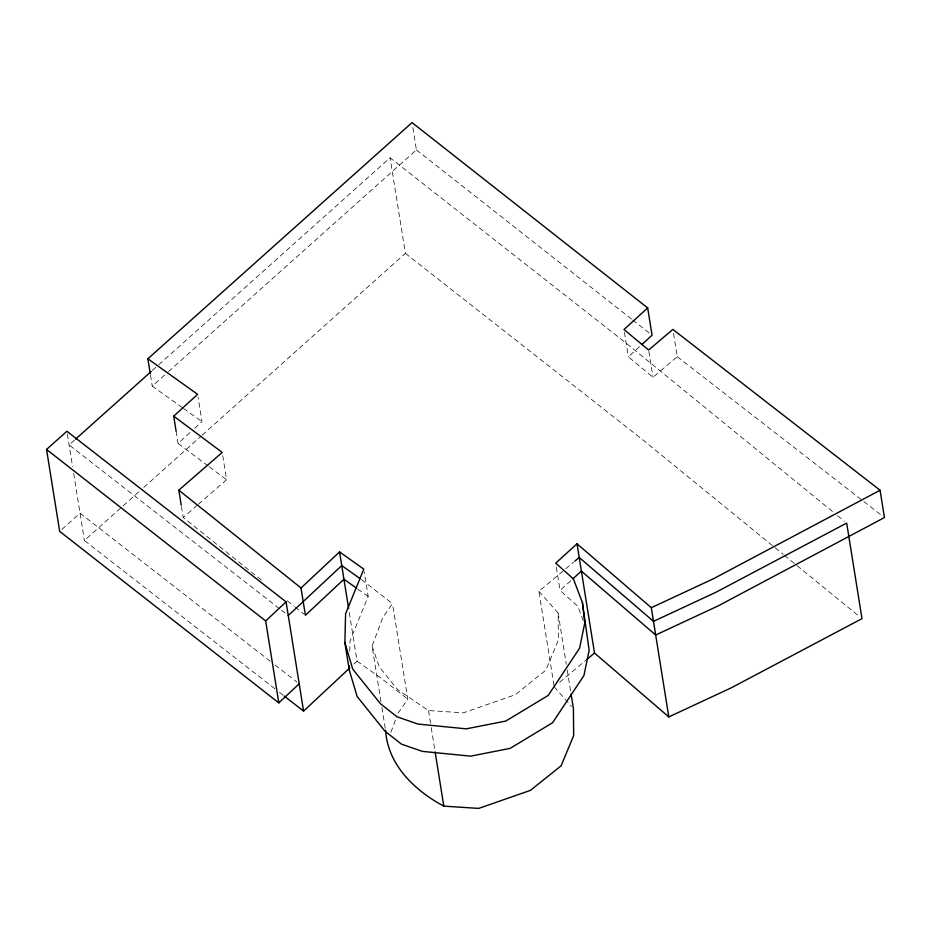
<?xml version="1.0" encoding="UTF-8"?>
<svg xmlns="http://www.w3.org/2000/svg" width="931" height="931" viewBox="0 0 931 931"><rect width="100%" height="100%" fill="white"/><g stroke="black" fill="none" stroke-linecap="round" stroke-linejoin="round"><path stroke-width="0.7" stroke-dasharray="4.66 3.49" d="M349.719 651.188L349.975 641.087L368.164 596.434L364.23 571.867M380.988 701.765L372.086 646.137L382.688 617.66L392.498 603.602L361.356 579.501M390.927 732.22L396.978 715.939M397.991 713.227L407.801 699.181L392.498 603.602M353.908 664.082L357.062 661.15L349.067 611.213M208.113 465.919L178.077 443.459L190.564 432.089M194.719 428.295L202.004 421.662L198.07 397.083M673.52 333.496L677.244 356.713L653.015 377.323L628.355 356.841L640.726 345.576M583.26 620.64L577.755 606.186L560.078 590.429L571.809 579.815M74.503 440.095L69.103 444.937L280.243 609.281M152.323 370.48L157.723 365.65M158.805 364.684L390.077 157.781L626.167 343.178L833.187 512.062M182.336 407.603L152.242 386.097L167.405 372.551M168.488 371.585L416.425 149.914L412.491 125.336M274.889 688.777L84.407 540.504L139.534 491.196M143.851 487.332L201.131 436.092M202.213 435.126L405.392 253.36L390.077 157.781M61.818 529.448L80.043 513.202L270.514 661.476M261.262 579.966L183.186 517.461L197.291 505.207M198.384 504.265L226.605 479.744L222.66 455.166M553.98 685.437L538.898 591.29L573.764 562.033M559.659 682.295L585.797 660.358M372.086 646.137L379.324 666.852L397.467 689.51L428.504 710.562L463.429 712.82L515.087 694.817L545.752 670.262L558.367 640.051L558.1 612.982L538.898 591.29M357.783 589.055L368.164 596.434M357.062 661.15L381.279 678.362L407.801 699.181M183.488 408.43L202.004 421.662M209.266 466.792L226.605 479.744M677.244 356.713L862.7 500.669M863.84 501.553L882.157 515.774M281.383 610.177L288.273 615.531M275.111 665.048L296.908 682.016M279.486 692.35L282.919 695.038M416.425 149.914L631.567 319.124M632.708 320.02L649.78 333.449M405.392 253.36L641.471 438.757L783.239 554.41M287.295 600.798L294.091 606.232M295.22 607.14L304.274 614.379M837.691 515.739L844.44 521.244M784.368 555.318L859.744 616.822M554.201 686.857L571.494 706.385M648.86 351.383L653.015 377.323M624.422 332.262L628.355 356.841M556.366 567.223L560.078 590.429M558.1 612.982L566.327 664.338M567.235 670.041L570.668 691.442M428.504 710.562L431.018 726.25M431.239 727.681L434.893 750.502M381.908 707.467L385.341 728.868M176.099 431.169L178.077 443.459M181.429 506.545L183.186 517.461M150.496 375.181L152.242 386.097M67.369 434.102L72.571 466.594M73.677 473.46L84.407 540.504"/><path stroke-width="1.4" d="M574.846 561.125L579.21 557.46L653.492 621.349L715.962 592.256L846.686 523.082L861.99 618.65L731.266 687.823L668.795 716.928L651.304 607.699L577.022 543.809L555.714 563.127L573.38 578.884L582.399 602.52L589.16 650.234L583.935 675.557L552.572 722.735L510.141 748.361L470.655 756.147L422.383 751.375L401.494 744.148L384.934 731.149L357.12 696.458L349.241 669.936L344.866 642.634L345.599 613.785L363.788 569.132L339.559 551.92L301.027 587.985L305.403 615.286L343.935 579.222L356.631 588.241M349.241 669.936L349.358 665.618M278.8 702.882L265.672 620.954L286.085 601.88L66.916 431.274L46.55 449.44L59.677 531.368L278.8 702.882L299.2 683.808M288.273 615.531L341.747 565.571L360.204 578.686M284.071 695.923L303.576 711.109L349.719 668.004M176.099 431.169L173.701 416.145L197.628 394.348L147.866 358.796L412.049 122.601L647.685 307.94L652.061 335.241L641.75 344.633M647.685 307.94L623.979 329.527L648.639 350.021L672.869 329.399L880.074 490.241L884.45 517.555L718.15 605.906L655.68 635.012L581.398 571.122L572.868 578.849M75.586 439.129L151.241 371.457M181.219 505.172L178.81 490.16L222.23 452.443L173.701 416.145M586.891 659.439L594.513 653.038L577.022 543.809M880.074 490.241L713.774 578.593L651.304 607.699M385.562 730.3C387.82 765.014 414.749 790.57 443.808 806.141L478.743 808.399L530.402 790.384L561.067 765.841L573.671 735.63L573.415 708.561L571.122 694.293M46.55 449.44L265.672 620.954M178.81 490.16L301.027 587.985M594.513 653.038L668.795 716.928M344.866 642.634L352.744 669.145L380.558 703.848L397.118 716.847L418.007 724.062L466.28 728.845L505.766 721.06L548.208 695.434L579.559 648.244L584.784 622.932L582.399 602.52M435.126 751.934L443.808 806.141M339.559 551.92L348.601 608.362M286.085 601.88L303.576 711.109M147.866 358.796L150.275 373.82"/></g></svg>
